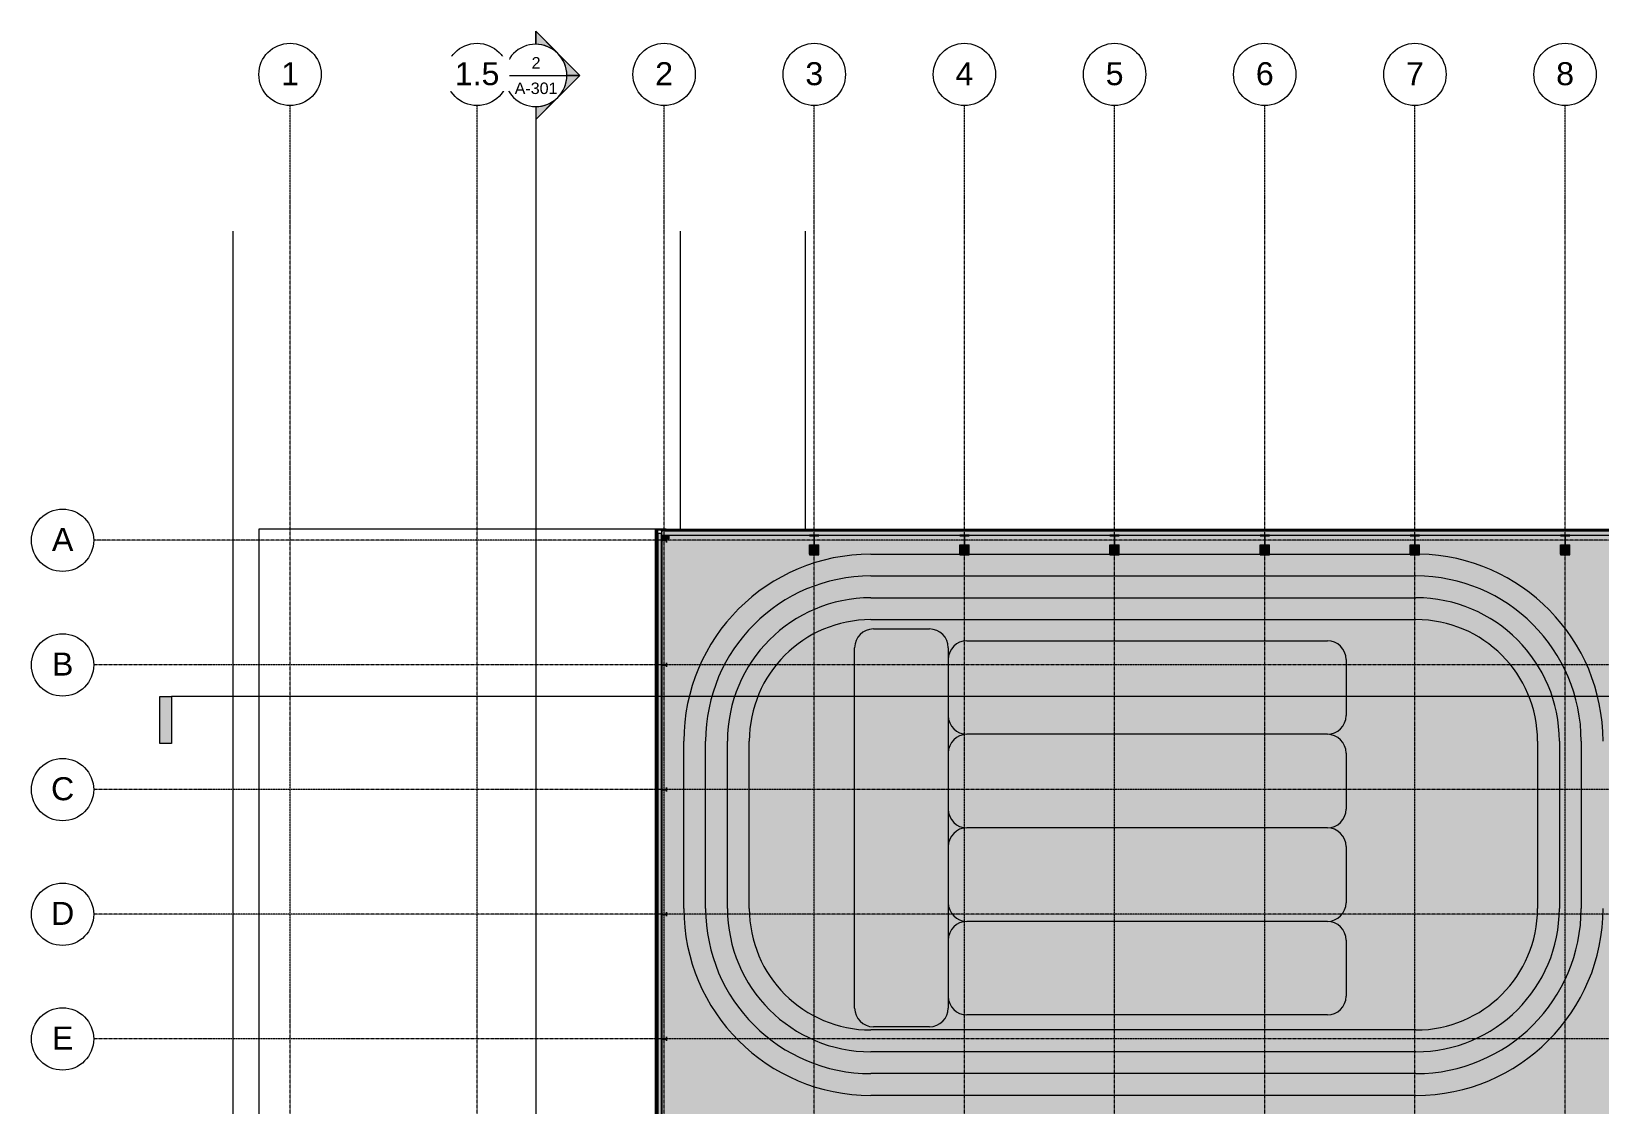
# Model space of a CAD drawing. Header units: inches. Extents: x 21826 to 32867, y -23296 to -20170.
# Drawn here: x 27839 to 30858, y -22237 to -20170 of the extents above; entities that cross this region are included whole.
import ezdxf

# ---------------------------------------------------------------- set-up
doc = ezdxf.new("R2010")
doc.units = ezdxf.units.IN
doc.header["$MEASUREMENT"] = 0
doc.linetypes.add('Grid Line 1_2_', pattern=[0.875, 0.5, -0.125, 0.125, -0.125])
for name, color, linetype, lineweight in [('A-DETL', 90, 'Continuous', 9), ('A-ROOF', 132, 'Continuous', 9), ('A-WALL', 113, 'Continuous', 9), ('A-WALL-PATT', 111, 'Continuous', 25), ('C-BLDG-PADS', 91, 'Continuous', 9), ('C-TOPO', 7, 'Continuous', 9), ('G-ANNO-SYMB', 111, 'Continuous', 9), ('L-SITE-WALL', 31, 'Continuous', 9), ('S-BEAM', 12, 'Continuous', 9), ('S-COLS', 52, 'Continuous', 9), ('S-GRID', 1, 'Continuous', 9), ('S-GRID-IDEN', 1, 'Continuous', 9)]:
    doc.layers.add(name, color=color, linetype=linetype, lineweight=lineweight)
doc.styles.add('Arial', font='arial.ttf', dxfattribs={"height": 44.258982})
doc.styles.add('Arial_1', font='arial.ttf', dxfattribs={"height": 22.129491})
pattern_1 = [(45, (6260.89, 0), (-23.758788, 23.758788), []), (45, (6260.89, 36), (-23.758788, 23.758788), [])]

# ---------------------------------------------------------------- blocks, each defined once
blk = doc.blocks.new('Girt_Z - 8_D-707859-Roof Low')
at = {"layer": 'S-BEAM'}
for points in [[(25983.3, -21132.6), (25983.3, -21132.1), (22792, -21132.1), (22792, -21132.6), (25949.2, -21132.6)], [(25983.3, -21139.9), (25983.3, -21132.7), (22792, -21132.7), (22792, -21139.9), (25949.2, -21139.9)], [(25983.3, -21140.1), (25983.3, -21139.9), (22792, -21140), (22792, -21140), (25966.4, -21140.1)]]:
    blk.add_hatch(color=256, dxfattribs=at).paths.add_polyline_path(points, flags=0)
for p, q in [((22792, -21132.6), (22792, -21132.1)), ((25983.3, -21132.1), (22792, -21132.1)), ((22792, -21132.7), (22792, -21132.6)), ((25983.3, -21132.6), (22792, -21132.6)), ((22792, -21139.9), (22792, -21132.7)), ((25983.3, -21132.7), (22792, -21132.7)), ((22792, -21140), (22792, -21139.9)), ((22792, -21140.1), (25983.3, -21140.1))]:
    blk.add_line(p, q, dxfattribs=at)
blk = doc.blocks.new('Girt_C - 8_D-560231-Roof Low')
at = {"layer": 'S-BEAM'}
blk.add_hatch(color=256, dxfattribs=at).paths.add_polyline_path([(22792.1, -21146.9), (22800.8, -21146.9), (22800.8, -21146.1), (22801.3, -21146.1), (22801.3, -21146.9), (22805.3, -21146.9), (22805.3, -21140.1), (22792.1, -21140.1), (22792.1, -21146.1)], flags=0)
h = blk.add_hatch(color=256, dxfattribs=at)
h.paths.add_polyline_path([(22805.3, -21147.1), (22805.3, -21146.9), (22801.3, -21146.9), (22801.3, -21147.1), (22804.4, -21147.1)], flags=0)
h.paths.add_polyline_path([(22800.8, -21147.1), (22800.8, -21146.9), (22792.1, -21146.9), (22792.1, -21147.1)], flags=0)
for p, q in [((22792.1, -21147.1), (22800.8, -21147.1)), ((22801.3, -21147.1), (22805.3, -21147.1)), ((22805.3, -21140.1), (22805.3, -21146.9)), ((22805.3, -21146.9), (22805.3, -21147.1))]:
    blk.add_line(p, q, dxfattribs=at)
blk = doc.blocks.new('Girt_Z - 8_D-559297-Roof Low')
at = {"layer": 'S-BEAM'}
for points in [[(22784.1, -22364.1), (22784.1, -21136.1), (22783.5, -21136.1), (22783.5, -22364.1)], [(22787.1, -22364.1), (22791.3, -22364.1), (22791.3, -21136.1), (22784.2, -21136.1), (22784.2, -22364.1)], [(22791.3, -22360.2), (22791.4, -22360.1), (22791.5, -22360), (22791.4, -21136.1), (22791.3, -21136.1), (22791.3, -22356.1)]]:
    blk.add_hatch(color=256, dxfattribs=at).paths.add_polyline_path(points, flags=0)
for p, q in [((22783.5, -21136.1), (22784.1, -21136.1)), ((22783.5, -21136.1), (22783.5, -22364.1)), ((22784.1, -21136.1), (22784.2, -21136.1)), ((22784.1, -21136.1), (22784.1, -22364.1)), ((22784.2, -21136.1), (22791.3, -21136.1)), ((22784.2, -21136.1), (22784.2, -22364.1)), ((22791.3, -21136.1), (22791.4, -21136.1)), ((22791.5, -22364.1), (22791.5, -21136.1)), ((22784.1, -22364.1), (22783.5, -22364.1)), ((22784.2, -22364.1), (22784.1, -22364.1)), ((22791.3, -22364.1), (22784.2, -22364.1))]:
    blk.add_line(p, q, dxfattribs=at)
blk = doc.blocks.new('Basic Wall _ arcoPlus - 547 - ___-608021-Roof Low')
at = {"layer": 'A-WALL'}
for p, q in [((22792.1, -21129.7), (22792.1, -21129.8)), ((22792.1, -21129.8), (22792.1, -21129.7)), ((22792.1, -21129.7), (22938.3, -21129.7)), ((22792.1, -21129.7), (22938.3, -21129.7)), ((22792.1, -21129.7), (22938.3, -21129.7)), ((22792.1, -21129.7), (22938.3, -21129.7)), ((22792.1, -21129.8), (22938.3, -21129.8)), ((22792.1, -21129.8), (22938.3, -21129.8)), ((22792.1, -21131.4), (22792.1, -21129.9)), ((22792.1, -21129.9), (22792.1, -21131.4)), ((22792.1, -21131.4), (22938.3, -21131.4)), ((22792.1, -21131.4), (22938.3, -21131.4)), ((22792.1, -21131.5), (22938.3, -21131.5)), ((22792.1, -21131.5), (22938.3, -21131.5)), ((22792.1, -21131.7), (22938.3, -21131.7)), ((22792.1, -21131.7), (22938.3, -21131.7)), ((22938.3, -21131.8), (22792.1, -21131.8)), ((22792.1, -21131.8), (22938.3, -21131.8)), ((22938.3, -21129.7), (22938.3, -21129.8)), ((22938.3, -21129.8), (22938.3, -21129.7)), ((22938.3, -21131.4), (22938.3, -21129.9)), ((22938.3, -21129.9), (22938.3, -21131.4)), ((22938.3, -21131.7), (22938.3, -21131.4)), ((22938.3, -21131.4), (22938.3, -21131.7)), ((22938.3, -21131.5), (22938.3, -21131.4)), ((22938.3, -21131.4), (22938.3, -21131.8)), ((22938.3, -21131.7), (22938.3, -21131.5)), ((23952.4, -21129.7), (24064.7, -21129.7)), ((23952.4, -21129.7), (24064.7, -21129.7)), ((23952.4, -21129.7), (24064.7, -21129.7)), ((23952.4, -21129.7), (24064.7, -21129.7)), ((23952.4, -21129.8), (24064.7, -21129.8)), ((23952.4, -21129.8), (24064.7, -21129.8)), ((23952.4, -21131.4), (24064.7, -21131.4)), ((23952.4, -21131.4), (24064.7, -21131.4)), ((23952.4, -21131.5), (24064.7, -21131.5)), ((23952.4, -21131.5), (24064.7, -21131.5)), ((23952.4, -21131.7), (24064.7, -21131.7)), ((23952.4, -21131.7), (24064.7, -21131.7)), ((24064.7, -21131.8), (23952.4, -21131.8)), ((23952.4, -21131.8), (24064.7, -21131.8))]:
    blk.add_line(p, q, dxfattribs=at)
blk = doc.blocks.new('Grid - Grid Head - Circle-14747-Roof Low')
at = {"layer": 'S-GRID-IDEN'}
blk.add_circle((0, 0), 0.25, dxfattribs=at)
blk = doc.blocks.new('Section - Section Head - Filled-1526-Roof Low')
at = {"layer": 'G-ANNO-SYMB'}
h = blk.add_hatch(color=256, dxfattribs=at)
edge = h.paths.add_edge_path(flags=0)
edge.add_line((-0.427, 0.177), (-0.25, 0.354))
edge.add_line((-0.25, 0.354), (-0.25, 0.25))
edge.add_arc((-0.25, 0), 0.25, 90, 135)
h = blk.add_hatch(color=256, dxfattribs=at)
edge = h.paths.add_edge_path(flags=0)
edge.add_arc((-0.25, 0), 0.25, 45, 90)
edge.add_line((-0.25, 0.25), (-0.25, 0.354))
edge.add_line((-0.25, 0.354), (-0.073, 0.177))
h = blk.add_hatch(color=256, dxfattribs=at)
edge = h.paths.add_edge_path(flags=0)
edge.add_arc((-0.25, 0), 0.25, 137.9216, 180)
edge.add_line((-0.5, 0), (-0.604, 0))
edge.add_line((-0.604, 0), (-0.436, 0.168))
h = blk.add_hatch(color=256, dxfattribs=at)
edge = h.paths.add_edge_path(flags=0)
edge.add_line((-0.064, 0.168), (0.104, 0))
edge.add_line((0.104, 0), (0, 0))
edge.add_arc((-0.25, 0), 0.25, 0, 42.0784)
for p, q in [((-0.25, 0.354), (-0.604, 0)), ((-0.25, 0.354), (-0.427, 0.177)), ((-0.25, 0.354), (0.104, 0)), ((-0.25, 0.25), (-0.25, 0.354)), ((-0.073, 0.177), (-0.25, 0.354)), ((-0.25, 0.354), (-0.25, 0.25)), ((-0.436, 0.168), (-0.604, 0)), ((0.104, 0), (-0.064, 0.168)), ((-0.604, 0), (-0.5, 0)), ((0, 0), (0.104, 0)), ((-0.5, 0), (-0.604, 0)), ((0, 0), (0.104, 0))]:
    blk.add_line(p, q, dxfattribs=at)
for start, end in [(360, 180), (137.9216, 180), (90, 135), (45, 90), (0, 42.0784), (180, 360)]:
    blk.add_arc((-0.25, 0), 0.25, start, end, dxfattribs=at)
blk = doc.blocks.new('Section - 3_32_ x 3_8_-18514-Roof Low')
at = {"layer": 'G-ANNO-SYMB'}
blk.add_hatch(color=256, dxfattribs=at).paths.add_polyline_path([(0, 0.375), (0, 0), (-0.09375, 0), (-0.09375, 0.375)], flags=0)
for p, q in [((0, 0.375), (-0.09375, 0.375)), ((-0.09375, 0.375), (-0.09375, 0)), ((0, 0), (0, 0.375)), ((-0.09375, 0), (0, 0))]:
    blk.add_line(p, q, dxfattribs=at)

msp = doc.modelspace()

# ---------------------------------------------------------------- hatches: boundary and pattern name
at = {"layer": 'A-WALL-PATT', "lineweight": 9}
h = msp.add_hatch(dxfattribs=at)
h.set_pattern_fill('FP_2', color=256, style=0, pattern_type=2)
h.set_pattern_definition([(0, (6260.89, 0), (0, 30), []), (90, (6260.89, 0), (-30, 2e-15), [])])
h.paths.add_polyline_path([(29042.7, -22368.7), (29043.7, -22368.7), (29043.7, -21129.9), (29042.7, -21129.9), (29042.7, -22356.1)], flags=0)
at = {"layer": 'C-BLDG-PADS'}
h = msp.add_hatch(color=256, dxfattribs=at)
h.paths.add_polyline_path([(32192.8, -22350.1), (32235.7, -22350.1), (32235.7, -22341.3), (32227.3, -22341.3), (32227.3, -22323), (32244.7, -22323), (32244.7, -21178), (32227.3, -21178), (32227.3, -21158.8), (32235.7, -21158.8), (32235.7, -21141.3), (32227.3, -21141.3), (32227.3, -21140.1), (32116.9, -21140.1), (32116.9, -21140.7), (31956.3, -21140.7), (31956.3, -21141.3), (31947.9, -21141.3), (31947.9, -21158.8), (31956.3, -21158.8), (31956.3, -21178.1), (31938.3, -21178.1), (31938.3, -21158.8), (31946.7, -21158.8), (31946.7, -21141.3), (31938.3, -21141.3), (31938.3, -21140.7), (31667.3, -21140.7), (31667.3, -21141.3), (31658.9, -21141.3), (31658.9, -21158.8), (31667.3, -21158.8), (31667.3, -21178.1), (31649.3, -21178.1), (31649.3, -21158.8), (31657.7, -21158.8), (31657.7, -21141.3), (31649.3, -21141.3), (31649.3, -21140.7), (31378.3, -21140.7), (31378.3, -21141.3), (31369.9, -21141.3), (31369.9, -21158.8), (31378.3, -21158.8), (31378.3, -21178.1), (31360.3, -21178.1), (31360.3, -21158.8), (31368.7, -21158.8), (31368.7, -21141.3), (31360.3, -21141.3), (31360.3, -21140.7), (31089.3, -21140.7), (31089.3, -21141.3), (31080.9, -21141.3), (31080.9, -21158.8), (31089.3, -21158.8), (31089.3, -21178.1), (31071.3, -21178.1), (31071.3, -21158.8), (31079.7, -21158.8), (31079.7, -21141.3), (31071.3, -21141.3), (31071.3, -21140.7), (30800.3, -21140.7), (30800.3, -21141.3), (30791.9, -21141.3), (30791.9, -21158.8), (30800.3, -21158.8), (30800.3, -21178.1), (30782.3, -21178.1), (30782.3, -21158.8), (30790.7, -21158.8), (30790.7, -21141.3), (30782.3, -21141.3), (30782.3, -21140.7), (30511.3, -21140.7), (30511.3, -21141.3), (30502.9, -21141.3), (30502.9, -21158.8), (30511.3, -21158.8), (30511.3, -21178.1), (30493.3, -21178.1), (30493.3, -21158.8), (30501.7, -21158.8), (30501.7, -21141.3), (30493.3, -21141.3), (30493.3, -21140.7), (30325.6, -21140.7), (30325.6, -21140.1), (30222.3, -21140.1), (30222.3, -21141.3), (30213.9, -21141.3), (30213.9, -21158.8), (30222.3, -21158.8), (30222.3, -21178.1), (30204.3, -21178.1), (30204.3, -21158.8), (30212.7, -21158.8), (30212.7, -21141.3), (30204.3, -21141.3), (30204.3, -21140.7), (29933.3, -21140.7), (29933.3, -21141.3), (29924.9, -21141.3), (29924.9, -21158.8), (29933.3, -21158.8), (29933.3, -21178.1), (29915.3, -21178.1), (29915.3, -21158.8), (29923.7, -21158.8), (29923.7, -21141.3), (29915.3, -21141.3), (29915.3, -21140.7), (29644.3, -21140.7), (29644.3, -21141.3), (29635.9, -21141.3), (29635.9, -21158.8), (29644.3, -21158.8), (29644.3, -21178.1), (29626.3, -21178.1), (29626.3, -21158.8), (29634.7, -21158.8), (29634.7, -21141.3), (29626.3, -21141.3), (29626.3, -21140.7), (29355.3, -21140.7), (29355.3, -21141.3), (29346.9, -21141.3), (29346.9, -21158.8), (29355.3, -21158.8), (29355.3, -21178.1), (29337.3, -21178.1), (29337.3, -21158.8), (29345.7, -21158.8), (29345.7, -21141.3), (29337.3, -21141.3), (29337.3, -21140.7), (29199.3, -21140.7), (29199.3, -21140.1), (29066.1, -21140.1), (29066.1, -21147.1), (29062.1, -21147.1), (29062.1, -21154), (29061.7, -21154), (29061.7, -21150.9), (29061.5, -21150.4), (29061, -21150.2), (29053.3, -21150.3), (29053, -21150.4), (29053.1, -21389.7), (29053.5, -21389.9), (29061.3, -21389.8), (29061.5, -21389.6), (29061.7, -21389.2), (29061.7, -21386.1), (29062.1, -21386.1), (29062.1, -21394), (29061.7, -21394), (29061.7, -21390.9), (29061.5, -21390.4), (29061, -21390.2), (29053.3, -21390.3), (29053, -21390.4), (29053.1, -21629.7), (29053.5, -21629.9), (29061.3, -21629.8), (29061.5, -21629.6), (29061.7, -21629.2), (29061.7, -21626.1), (29062.1, -21626.1), (29062.1, -21634), (29061.7, -21634), (29061.7, -21630.9), (29061.5, -21630.4), (29061, -21630.2), (29053.3, -21630.3), (29053, -21630.4), (29053.1, -21869.7), (29053.5, -21869.9), (29061.3, -21869.8), (29061.5, -21869.6), (29061.7, -21869.2), (29061.7, -21866.1), (29062.1, -21866.1), (29062.1, -21874), (29061.7, -21874), (29061.7, -21870.9), (29061.5, -21870.4), (29061, -21870.2), (29053.3, -21870.3), (29053, -21870.4), (29053.1, -22109.7), (29053.5, -22109.9), (29061.3, -22109.8), (29061.5, -22109.6), (29061.7, -22109.2), (29061.7, -22106.1), (29062.1, -22106.1), (29062.1, -22114), (29061.7, -22114), (29061.7, -22110.9), (29061.5, -22110.4), (29061, -22110.2), (29053.3, -22110.3), (29053, -22110.4), (29053, -22287.1), (30477.3, -22287.1), (30477.3, -22317.1), (29053, -22317.1), (29053.1, -22349.7), (29053.5, -22349.9), (29061.3, -22349.8), (29061.5, -22349.6), (29061.7, -22349.2), (29061.7, -22346.1), (29062.1, -22346.1), (29062.1, -22350.1), (29345.7, -22350.1), (29345.7, -22341.3), (29337.3, -22341.3), (29337.3, -22322.5), (29355.3, -22322.5), (29355.3, -22341.3), (29346.9, -22341.3), (29346.9, -22350.1), (29634.7, -22350.1), (29634.7, -22341.3), (29626.3, -22341.3), (29626.3, -22322.5), (29644.3, -22322.5), (29644.3, -22341.3), (29635.9, -22341.3), (29635.9, -22350.1), (29923.7, -22350.1), (29923.7, -22341.3), (29915.3, -22341.3), (29915.3, -22322.5), (29933.3, -22322.5), (29933.3, -22341.3), (29924.9, -22341.3), (29924.9, -22350.1), (30212.7, -22350.1), (30212.7, -22341.3), (30204.3, -22341.3), (30204.3, -22322.5), (30222.3, -22322.5), (30222.3, -22341.3), (30213.9, -22341.3), (30213.9, -22350.1), (30501.7, -22350.1), (30501.7, -22341.3), (30493.3, -22341.3), (30493.3, -22322.5), (30511.3, -22322.5), (30511.3, -22341.3), (30502.9, -22341.3), (30502.9, -22350.1), (30790.7, -22350.1), (30790.7, -22341.3), (30782.3, -22341.3), (30782.3, -22322.5), (30800.3, -22322.5), (30800.3, -22341.3), (30791.9, -22341.3), (30791.9, -22350.1), (31079.7, -22350.1), (31079.7, -22341.3), (31071.3, -22341.3), (31071.3, -22322.5), (31089.3, -22322.5), (31089.3, -22341.3), (31080.9, -22341.3), (31080.9, -22350.1), (31368.7, -22350.1), (31368.7, -22341.3), (31360.3, -22341.3), (31360.3, -22322.5), (31378.3, -22322.5), (31378.3, -22341.3), (31369.9, -22341.3), (31369.9, -22350.1), (31657.7, -22350.1), (31657.7, -22341.3), (31649.3, -22341.3), (31649.3, -22322.5), (31667.3, -22322.5), (31667.3, -22341.3), (31658.9, -22341.3), (31658.9, -22350.1), (31946.7, -22350.1), (31946.7, -22341.3), (31938.3, -22341.3), (31938.3, -22322.5), (31956.3, -22322.5), (31956.3, -22341.3), (31947.9, -22341.3), (31947.9, -22350.1), (32154.8, -22350.1), (32154.7, -22346.4), (32154.6, -22343.4), (32153.7, -22339.2), (32152.5, -22335.6), (32151.3, -22333.1), (32149, -22329.4), (32147.1, -22327), (32144.3, -22324.3), (32141.8, -22322.4), (32138.7, -22320.5), (32134.9, -22318.8), (32131.2, -22317.8), (32127.6, -22317.2), (32123.7, -22317.1), (30531.8, -22317.1), (30531.8, -22287.1), (32124.8, -22287.1), (32130.2, -22287.3), (32135.9, -22288.1), (32141, -22289.3), (32145.3, -22290.7), (32150.8, -22293), (32155.6, -22295.6), (32159.3, -22298), (32163.3, -22301.1), (32167.9, -22305.4), (32171.1, -22309), (32174.5, -22313.6), (32177.1, -22317.7), (32179.2, -22321.7), (32181.5, -22327.6), (32182.9, -22332.3), (32183.9, -22336.7), (32184.6, -22342.7), (32184.8, -22347.1), (32184.8, -22350.1), (32185, -22350.1)], flags=0)
h.paths.add_polyline_path([(32244.7, -22350.1), (32244.7, -22341.3), (32236.9, -22341.3), (32236.9, -22350.1)], flags=0)
h.paths.add_polyline_path([(32527.7, -22350.1), (32527.7, -22347.7), (32256.8, -22347.7), (32256.8, -22350.1), (32525.3, -22350.1)], flags=0)
h.paths.add_polyline_path([(32241.1, -22114), (32240.7, -22114), (32240.7, -22110.9), (32240.5, -22110.4), (32240, -22110.2), (32232.3, -22110.3), (32232.1, -22110.4), (32231.8, -22110.9), (32231.8, -22114), (32231.4, -22114), (32231.4, -22106.1), (32231.8, -22106.1), (32231.8, -22109.2), (32232.1, -22109.7), (32232.5, -22109.9), (32240.3, -22109.8), (32240.5, -22109.6), (32240.7, -22109.2), (32240.7, -22106.1), (32241.1, -22106.1), (32241.1, -22110.9)], flags=0)
h.paths.add_polyline_path([(32231.4, -21874), (32231.4, -21866.1), (32231.8, -21866.1), (32231.8, -21869.2), (32232.1, -21869.7), (32232.5, -21869.9), (32240.3, -21869.8), (32240.5, -21869.6), (32240.7, -21869.2), (32240.7, -21866.1), (32241.1, -21866.1), (32241.1, -21874), (32240.7, -21874), (32240.7, -21870.9), (32240.5, -21870.4), (32240, -21870.2), (32232.3, -21870.3), (32232.1, -21870.4), (32231.8, -21870.9), (32231.8, -21874)], flags=0)
h.paths.add_polyline_path([(32231.4, -21634), (32231.4, -21626.1), (32231.8, -21626.1), (32231.8, -21629.2), (32232.1, -21629.7), (32232.5, -21629.9), (32240.3, -21629.8), (32240.5, -21629.6), (32240.7, -21629.2), (32240.7, -21626.1), (32241.1, -21626.1), (32241.1, -21634), (32240.7, -21634), (32240.7, -21630.9), (32240.5, -21630.4), (32240, -21630.2), (32232.3, -21630.3), (32232.1, -21630.4), (32231.8, -21630.9), (32231.8, -21634)], flags=0)
h.paths.add_polyline_path([(32241.1, -21394), (32240.7, -21394), (32240.7, -21390.9), (32240.5, -21390.4), (32240, -21390.2), (32232.3, -21390.3), (32232.1, -21390.4), (32231.8, -21390.9), (32231.8, -21394), (32231.4, -21394), (32231.4, -21386.1), (32231.8, -21386.1), (32231.8, -21389.2), (32232.1, -21389.7), (32232.5, -21389.9), (32240.3, -21389.8), (32240.5, -21389.6), (32240.7, -21389.2), (32240.7, -21386.1), (32241.1, -21386.1), (32241.1, -21390.9)], flags=0)
h.paths.add_polyline_path([(32236.9, -21158.8), (32244.7, -21158.8), (32244.7, -21141.3), (32236.9, -21141.3)], flags=0)
h.paths.add_polyline_path([(29054.2, -21149.9), (29061.3, -21149.8), (29061.5, -21149.6), (29061.7, -21149.2), (29061.7, -21147.1), (29053, -21147.1), (29053.1, -21149.7), (29053.5, -21149.9)], flags=0)
h.paths.add_polyline_path([(32244.2, -21140.1), (32244.7, -21139.9), (32244.7, -21131.8), (32116.9, -21131.8), (32116.9, -21132.1), (32244.2, -21132.2), (32244.2, -21140)], flags=0)
h.paths.add_polyline_path([(29099.8, -21132.1), (29199.3, -21132.1), (29199.3, -21131.4), (29199.1, -21131.4), (29199.1, -21131.8), (29053, -21131.8), (29053, -21132.1), (29067.3, -21132.1)], flags=0)
h.paths.add_polyline_path([(30213.3, -21132.1), (30325.6, -21132.1), (30325.6, -21131.8), (30213.3, -21131.8)], flags=0)
h.paths.add_polyline_path([(29052.9, -21129.9), (29053, -21129.8), (29053, -21129.7), (29061.5, -21129.7), (29061.5, -21128.6), (29041.4, -21128.6), (29041.4, -21129.9), (29052.4, -21129.9)], flags=0)
h = msp.add_hatch(color=256, dxfattribs=at)
h.paths.add_polyline_path([(30325.6, -21131.8), (30325.6, -21131.7), (30213.3, -21131.8)], flags=0)
h.paths.add_polyline_path([(30325.6, -21131.4), (30325.6, -21131.4), (30322.1, -21131.4)], flags=0)
h.paths.add_polyline_path([(29199.1, -21131.4), (29199.3, -21131.4), (29199.3, -21129.9), (29199.1, -21129.9)], flags=0)
h.paths.add_polyline_path([(29053, -21131.4), (29053, -21129.9), (29052.4, -21129.9), (29052.4, -21131.4), (29052.9, -21131.4)], flags=0)
h.paths.add_polyline_path([(29061.5, -21129.9), (29061.5, -21129.8), (29053, -21129.9)], flags=0)
h.paths.add_polyline_path([(29061.5, -21129.7), (29061.5, -21129.7), (29053, -21129.7)], flags=0)
h = msp.add_hatch(color=256, dxfattribs=at)
h.paths.add_polyline_path([(32116.9, -21131.7), (32244.7, -21131.7), (32244.7, -21131.4), (32116.9, -21131.4)], flags=0)
h.paths.add_polyline_path([(30213.3, -21131.7), (30325.6, -21131.7), (30325.6, -21131.4), (30213.3, -21131.4)], flags=0)
h.paths.add_polyline_path([(29066.5, -21131.7), (29199.1, -21131.7), (29199.1, -21131.4), (29053, -21131.4), (29053, -21131.7), (29060.7, -21131.7)], flags=0)
h.paths.add_polyline_path([(32244.2, -21131.4), (32244.7, -21131.4), (32244.7, -21131.3), (32254.5, -21131.3), (32254.5, -21129.9), (32116.9, -21129.9), (32116.9, -21131.4), (32210.1, -21131.4)], flags=0)
h.paths.add_polyline_path([(30325.6, -21131.4), (30325.6, -21129.9), (30213.3, -21129.9), (30213.3, -21131.4)], flags=0)
h.paths.add_polyline_path([(29060.8, -21131.4), (29199.1, -21131.4), (29199.1, -21129.9), (29053, -21129.9), (29053, -21131.4)], flags=0)
at = {"layer": 'S-COLS'}
h = msp.add_hatch(dxfattribs=at)
h.set_pattern_fill('FP_1', color=256, style=0, pattern_type=2)
h.set_pattern_definition(pattern_1)
h.paths.add_polyline_path([(29062.1, -21154), (29062.1, -21146.1), (29061.7, -21146.1), (29061.7, -21149.2), (29061.5, -21149.7), (29061, -21149.9), (29053.5, -21149.9), (29053.1, -21149.7), (29052.8, -21149.2), (29052.8, -21146.1), (29052.4, -21146.1), (29052.4, -21154), (29052.8, -21154), (29052.8, -21150.9), (29053.1, -21150.4), (29053.5, -21150.2), (29061, -21150.2), (29061.5, -21150.4), (29061.7, -21150.9), (29061.7, -21154)], flags=0)
h = msp.add_hatch(dxfattribs=at)
h.set_pattern_fill('FP_1', color=256, style=0, pattern_type=2)
h.set_pattern_definition(pattern_1)
h.paths.add_polyline_path([(29346.9, -21176.8), (29346.9, -21141.3), (29345.7, -21141.3), (29345.7, -21176.8)], flags=0)
h = msp.add_hatch(dxfattribs=at)
h.set_pattern_fill('FP_1', color=256, style=0, pattern_type=2)
h.set_pattern_definition(pattern_1)
h.paths.add_polyline_path([(29644.3, -21141.3), (29644.3, -21140.1), (29626.3, -21140.1), (29626.3, -21141.3)], flags=0)
h = msp.add_hatch(dxfattribs=at)
h.set_pattern_fill('FP_1', color=256, style=0, pattern_type=2)
h.set_pattern_definition(pattern_1)
h.paths.add_polyline_path([(29635.9, -21176.8), (29635.9, -21141.3), (29634.7, -21141.3), (29634.7, -21176.8)], flags=0)
h = msp.add_hatch(dxfattribs=at)
h.set_pattern_fill('FP_1', color=256, style=0, pattern_type=2)
h.set_pattern_definition(pattern_1)
h.paths.add_polyline_path([(29933.3, -21141.3), (29933.3, -21140.1), (29915.3, -21140.1), (29915.3, -21141.3)], flags=0)
h = msp.add_hatch(dxfattribs=at)
h.set_pattern_fill('FP_1', color=256, style=0, pattern_type=2)
h.set_pattern_definition(pattern_1)
h.paths.add_polyline_path([(29924.9, -21176.8), (29924.9, -21141.3), (29923.7, -21141.3), (29923.7, -21176.8)], flags=0)
h = msp.add_hatch(dxfattribs=at)
h.set_pattern_fill('FP_1', color=256, style=0, pattern_type=2)
h.set_pattern_definition(pattern_1)
h.paths.add_polyline_path([(30222.3, -21141.3), (30222.3, -21140.1), (30204.3, -21140.1), (30204.3, -21141.3)], flags=0)
h = msp.add_hatch(dxfattribs=at)
h.set_pattern_fill('FP_1', color=256, style=0, pattern_type=2)
h.set_pattern_definition(pattern_1)
h.paths.add_polyline_path([(30213.9, -21176.8), (30213.9, -21141.3), (30212.7, -21141.3), (30212.7, -21176.8)], flags=0)
h = msp.add_hatch(dxfattribs=at)
h.set_pattern_fill('FP_1', color=256, style=0, pattern_type=2)
h.set_pattern_definition(pattern_1)
h.paths.add_polyline_path([(30511.3, -21141.3), (30511.3, -21140.1), (30493.3, -21140.1), (30493.3, -21141.3)], flags=0)
h = msp.add_hatch(dxfattribs=at)
h.set_pattern_fill('FP_1', color=256, style=0, pattern_type=2)
h.set_pattern_definition(pattern_1)
h.paths.add_polyline_path([(30502.9, -21176.8), (30502.9, -21141.3), (30501.7, -21141.3), (30501.7, -21176.8)], flags=0)
h = msp.add_hatch(dxfattribs=at)
h.set_pattern_fill('FP_1', color=256, style=0, pattern_type=2)
h.set_pattern_definition(pattern_1)
h.paths.add_polyline_path([(30800.3, -21141.3), (30800.3, -21140.1), (30782.3, -21140.1), (30782.3, -21141.3)], flags=0)
h = msp.add_hatch(dxfattribs=at)
h.set_pattern_fill('FP_1', color=256, style=0, pattern_type=2)
h.set_pattern_definition(pattern_1)
h.paths.add_polyline_path([(30791.9, -21176.8), (30791.9, -21141.3), (30790.7, -21141.3), (30790.7, -21176.8)], flags=0)
h = msp.add_hatch(color=256, dxfattribs=at)
h.paths.add_polyline_path([(29345.7, -21176.8), (29345.7, -21158.8), (29337.3, -21158.8), (29337.3, -21176.8)], flags=0)
h.paths.add_polyline_path([(29355.3, -21176.8), (29355.3, -21158.8), (29346.9, -21158.8), (29346.9, -21176.8)], flags=0)
h = msp.add_hatch(color=256, dxfattribs=at)
h.paths.add_polyline_path([(29634.7, -21176.8), (29634.7, -21158.8), (29626.3, -21158.8), (29626.3, -21176.8)], flags=0)
h.paths.add_polyline_path([(29644.3, -21176.8), (29644.3, -21158.8), (29635.9, -21158.8), (29635.9, -21176.8)], flags=0)
h = msp.add_hatch(color=256, dxfattribs=at)
h.paths.add_polyline_path([(29923.7, -21176.8), (29923.7, -21158.8), (29915.3, -21158.8), (29915.3, -21176.8)], flags=0)
h.paths.add_polyline_path([(29933.3, -21176.8), (29933.3, -21158.8), (29924.9, -21158.8), (29924.9, -21176.8)], flags=0)
h = msp.add_hatch(color=256, dxfattribs=at)
h.paths.add_polyline_path([(30212.7, -21176.8), (30212.7, -21158.8), (30204.3, -21158.8), (30204.3, -21176.8)], flags=0)
h.paths.add_polyline_path([(30222.3, -21176.8), (30222.3, -21158.8), (30213.9, -21158.8), (30213.9, -21176.8)], flags=0)
h = msp.add_hatch(color=256, dxfattribs=at)
h.paths.add_polyline_path([(30493.3, -21176.8), (30501.7, -21176.8), (30501.7, -21158.8), (30493.3, -21158.8)], flags=0)
h.paths.add_polyline_path([(30511.3, -21176.8), (30511.3, -21158.8), (30502.9, -21158.8), (30502.9, -21176.8)], flags=0)
h = msp.add_hatch(dxfattribs=at)
h.set_pattern_fill('FP_1', color=256, style=0, pattern_type=2)
h.set_pattern_definition(pattern_1)
h.paths.add_polyline_path([(30511.3, -21178.1), (30511.3, -21176.8), (30493.3, -21176.8), (30493.3, -21178.1)], flags=0)
h = msp.add_hatch(color=256, dxfattribs=at)
h.paths.add_polyline_path([(30782.3, -21176.8), (30790.7, -21176.8), (30790.7, -21158.8), (30782.3, -21158.8)], flags=0)
h.paths.add_polyline_path([(30800.3, -21176.8), (30800.3, -21158.8), (30791.9, -21158.8), (30791.9, -21176.8)], flags=0)
h = msp.add_hatch(dxfattribs=at)
h.set_pattern_fill('FP_1', color=256, style=0, pattern_type=2)
h.set_pattern_definition(pattern_1)
h.paths.add_polyline_path([(30800.3, -21178.1), (30800.3, -21176.8), (30782.3, -21176.8), (30782.3, -21178.1)], flags=0)
h = msp.add_hatch(dxfattribs=at)
h.set_pattern_fill('FP_1', color=256, style=0, pattern_type=2)
h.set_pattern_definition(pattern_1)
h.paths.add_polyline_path([(29062.1, -21394), (29062.1, -21386.1), (29061.7, -21386.1), (29061.7, -21389.2), (29061.5, -21389.7), (29061, -21389.9), (29053.5, -21389.9), (29053.1, -21389.7), (29052.8, -21389.2), (29052.8, -21386.1), (29052.4, -21386.1), (29052.4, -21394), (29052.8, -21394), (29052.8, -21390.9), (29053.1, -21390.4), (29053.5, -21390.2), (29061, -21390.2), (29061.5, -21390.4), (29061.7, -21390.9), (29061.7, -21394)], flags=0)
h = msp.add_hatch(dxfattribs=at)
h.set_pattern_fill('FP_1', color=256, style=0, pattern_type=2)
h.set_pattern_definition(pattern_1)
h.paths.add_polyline_path([(29062.1, -21634), (29062.1, -21626.1), (29061.7, -21626.1), (29061.7, -21629.2), (29061.5, -21629.7), (29061, -21629.9), (29053.5, -21629.9), (29053.1, -21629.7), (29052.8, -21629.2), (29052.8, -21626.1), (29052.4, -21626.1), (29052.4, -21634), (29052.8, -21634), (29052.8, -21630.9), (29053.1, -21630.4), (29053.5, -21630.2), (29061, -21630.2), (29061.5, -21630.4), (29061.7, -21630.9), (29061.7, -21634)], flags=0)
h = msp.add_hatch(dxfattribs=at)
h.set_pattern_fill('FP_1', color=256, style=0, pattern_type=2)
h.set_pattern_definition(pattern_1)
h.paths.add_polyline_path([(29052.8, -21874), (29052.8, -21870.9), (29053.1, -21870.4), (29053.5, -21870.2), (29061, -21870.2), (29061.5, -21870.4), (29061.7, -21870.9), (29061.7, -21874), (29062.1, -21874), (29062.1, -21866.1), (29061.7, -21866.1), (29061.7, -21869.2), (29061.5, -21869.7), (29061, -21869.9), (29053.5, -21869.9), (29053.1, -21869.7), (29052.8, -21869.2), (29052.8, -21866.1), (29052.4, -21866.1), (29052.4, -21874)], flags=0)
h = msp.add_hatch(dxfattribs=at)
h.set_pattern_fill('FP_1', color=256, style=0, pattern_type=2)
h.set_pattern_definition(pattern_1)
h.paths.add_polyline_path([(29062.1, -22114), (29062.1, -22106.1), (29061.7, -22106.1), (29061.7, -22109.2), (29061.5, -22109.7), (29061, -22109.9), (29053.5, -22109.9), (29053.1, -22109.7), (29052.8, -22109.2), (29052.8, -22106.1), (29052.4, -22106.1), (29052.4, -22114), (29052.8, -22114), (29052.8, -22110.9), (29053.1, -22110.4), (29053.5, -22110.2), (29061, -22110.2), (29061.5, -22110.4), (29061.7, -22110.9), (29061.7, -22114)], flags=0)

# ---------------------------------------------------------------- linework, layer by layer
at = {"layer": 'A-DETL'}
for p, q in [((28227, -20554.9), (28227, -22319.1)), ((29089, -21129.1), (29089, -20554.9)), ((29329, -20554.9), (29329, -21128.6)), ((29455.2, -21176.8), (29626.3, -21176.8)), ((29644.3, -21176.8), (29915.3, -21176.8)), ((29933.3, -21176.8), (30204.3, -21176.8)), ((30222.3, -21176.8), (30493.3, -21176.8)), ((29455.2, -21218.8), (30504.3, -21218.8)), ((29455.2, -21260.8), (30504.3, -21260.8)), ((29455.2, -21302.8), (30504.3, -21302.8)), ((29460, -21320.8), (29568.1, -21320.8)), ((29424, -22050.6), (29424, -21356.8)), ((29604.1, -21356.8), (29604.1, -22050.6)), ((29640.1, -21343.5), (30333.8, -21343.5)), ((30369.8, -21379.5), (30369.8, -21487.6)), ((29095.2, -21858.8), (29095.2, -21536.8)), ((29137.2, -21858.8), (29137.2, -21536.8)), ((29179.2, -21858.8), (29179.2, -21536.8)), ((29221.2, -21858.8), (29221.2, -21536.8)), ((30333.8, -21523.6), (29640.1, -21523.6)), ((30738.3, -21536.8), (30738.3, -21858.8)), ((30780.3, -21536.8), (30780.3, -21858.8)), ((30822.3, -21536.8), (30822.3, -21858.8)), ((30369.8, -21559.6), (30369.8, -21667.7)), ((30333.8, -21703.7), (29640.1, -21703.7)), ((30369.8, -21739.7), (30369.8, -21847.8)), ((30333.8, -21883.8), (29640.1, -21883.8)), ((30369.8, -21919.8), (30369.8, -22027.9)), ((30504.3, -22092.8), (29455.2, -22092.8)), ((29568.1, -22086.6), (29460, -22086.6)), ((30333.8, -22063.9), (29640.1, -22063.9)), ((30504.3, -22134.8), (29455.2, -22134.8)), ((30504.3, -22176.8), (29455.2, -22176.8)), ((30504.3, -22218.8), (29455.2, -22218.8))]:
    msp.add_line(p, q, dxfattribs=at)
for centre, radius, start, end in [((29455.2, -21536.8), 360, 90, 180), ((30504.3, -21536.8), 360, 0, 88.885), ((29455.2, -21536.8), 318, 90, 180), ((30504.3, -21536.8), 318, 0, 90), ((29455.2, -21536.8), 276, 90, 180), ((30504.3, -21536.8), 276, 0, 90), ((29455.2, -21536.8), 234, 90, 180), ((30504.3, -21536.8), 234, 0, 90), ((29460, -21356.8), 36, 90, 180), ((29568.1, -21356.8), 36, 0, 90), ((29640.1, -21379.5), 36, 90, 180), ((30333.8, -21379.5), 36, 0, 90), ((29640.1, -21487.6), 36, 180, 270), ((30333.8, -21487.6), 36, 270, 0), ((29640.1, -21559.6), 36, 90, 180), ((30333.8, -21559.6), 36, 0, 90), ((29640.1, -21667.7), 36, 180, 270), ((30333.8, -21667.7), 36, 270, 0), ((29640.1, -21739.7), 36, 90, 180), ((30333.8, -21739.7), 36, 0, 90), ((29640.1, -21847.8), 36, 180, 270), ((30333.8, -21847.8), 36, 270, 0), ((29455.2, -21858.8), 360, 180, 270), ((29455.2, -21858.8), 318, 180, 270), ((29455.2, -21858.8), 276, 180, 270), ((29455.2, -21858.8), 234, 180, 270), ((30504.3, -21858.8), 360, 270, 0), ((30504.3, -21858.8), 234, 270, 0), ((30504.3, -21858.8), 276, 270, 0), ((30504.3, -21858.8), 318, 270, 0), ((29640.1, -21919.8), 36, 90, 180), ((30333.8, -21919.8), 36, 0, 90), ((29640.1, -22027.9), 36, 180, 270), ((30333.8, -22027.9), 36, 270, 0), ((29460, -22050.6), 36, 180, 270), ((29568.1, -22050.6), 36, 270, 0)]:
    msp.add_arc(centre, radius, start, end, dxfattribs=at)
at = {"layer": 'A-ROOF'}
for p, q in [((29041.4, -21128.6), (28277.3, -21128.6)), ((28277.3, -21128.6), (28277.3, -22370.6)), ((29041.4, -21128.6), (29041.4, -21129.9))]:
    msp.add_line(p, q, dxfattribs=at)
at = {"layer": 'A-WALL'}
for p, q in [((29041.9, -21129.9), (29041.9, -22368.7)), ((29042.7, -21129.9), (29042.7, -22368.7)), ((29043.7, -21129.9), (29043.7, -22368.7)), ((29044.4, -21129.9), (29044.4, -21135.9)), ((29052.4, -21129.9), (29052.4, -22360.1)), ((29052.4, -21131.4), (29053, -21131.4)), ((29053, -21129.9), (29053, -21131.4)), ((29199.1, -21129.9), (29199.1, -21131.4))]:
    msp.add_line(p, q, dxfattribs=at)
at = {"layer": 'A-WALL', "lineweight": 25}
for p, q in [((29199.3, -21129.9), (29053, -21129.9)), ((29053, -21131.4), (29199.3, -21131.4)), ((29199.3, -21131.4), (29199.3, -21129.9)), ((30325.6, -21129.9), (30213.3, -21129.9)), ((30213.3, -21129.9), (30213.3, -21131.4)), ((30213.3, -21131.4), (30325.6, -21131.4)), ((30325.6, -21131.4), (30325.6, -21129.9))]:
    msp.add_line(p, q, dxfattribs=at)
at = {"layer": 'C-BLDG-PADS'}
for p, q in [((29061.5, -21128.6), (29041.4, -21128.6)), ((29061.5, -21129.7), (29061.5, -21128.6)), ((29199.3, -21129.9), (29061.5, -21129.9))]:
    msp.add_line(p, q, dxfattribs=at)
at = {"layer": 'C-TOPO'}
for p, q in [((29041.4, -21128.6), (29061.5, -21128.6)), ((29061.5, -21128.6), (29061.5, -21129.7)), ((29061.5, -21129.9), (29199.1, -21129.9)), ((29199.1, -21129.9), (29199.3, -21129.9)), ((30213.3, -21129.9), (30325.6, -21129.9))]:
    msp.add_line(p, q, dxfattribs=at)
at = {"layer": 'G-ANNO-SYMB'}
for p, q in [((28750.1, -20255.1), (28870.1, -20255.1)), ((28810.1, -20315.1), (28810.1, -23273.9)), ((32607.8, -21451.1), (28109.1, -21451.1))]:
    msp.add_line(p, q, dxfattribs=at)
at = {"layer": 'L-SITE-WALL', "lineweight": 25}
for p, q in [((29053, -21129.9), (29040.9, -21129.9)), ((29040.9, -21129.9), (29040.9, -22368.7)), ((29053, -21132.1), (29053, -21131.4)), ((29053, -22360.1), (29053, -21140))]:
    msp.add_line(p, q, dxfattribs=at)
at = {"layer": 'L-SITE-WALL'}
for p, q in [((29199.3, -21128.6), (30213.3, -21128.6)), ((29199.3, -21132.1), (29199.3, -21128.6)), ((29199.3, -21140.7), (29199.3, -21140)), ((30213.3, -21140.7), (29199.3, -21140.7)), ((30213.3, -21132.1), (30213.3, -21128.6)), ((30213.3, -21140.7), (30213.3, -21140)), ((30325.6, -21128.6), (32116.9, -21128.6)), ((30325.6, -21132.1), (30325.6, -21128.6)), ((30325.6, -21140.7), (30325.6, -21140)), ((32116.9, -21140.7), (30325.6, -21140.7))]:
    msp.add_line(p, q, dxfattribs=at)
at = {"layer": 'S-COLS', "lineweight": 15}
for p, q in [((29052.8, -21146.1), (29052.4, -21146.1)), ((29052.4, -21146.1), (29052.4, -21154)), ((29052.4, -21154), (29052.8, -21154)), ((29052.8, -21149.2), (29052.8, -21146.1)), ((29052.8, -21154), (29052.8, -21150.9)), ((29061, -21149.9), (29053.5, -21149.9)), ((29053.5, -21150.2), (29061, -21150.2)), ((29062.1, -21146.1), (29061.7, -21146.1)), ((29061.7, -21146.1), (29061.7, -21149.2)), ((29061.7, -21150.9), (29061.7, -21154)), ((29061.7, -21154), (29062.1, -21154)), ((29062.1, -21154), (29062.1, -21146.1)), ((29337.3, -21140.1), (29337.3, -21141.3)), ((29355.3, -21140.1), (29337.3, -21140.1)), ((29337.3, -21141.3), (29355.3, -21141.3)), ((29345.7, -21141.3), (29345.7, -21176.8)), ((29346.9, -21141.3), (29345.7, -21141.3)), ((29346.9, -21176.8), (29346.9, -21141.3)), ((29355.3, -21141.3), (29355.3, -21140.1)), ((29626.3, -21140.1), (29626.3, -21141.3)), ((29644.3, -21140.1), (29626.3, -21140.1)), ((29626.3, -21141.3), (29644.3, -21141.3)), ((29634.7, -21141.3), (29634.7, -21176.8)), ((29635.9, -21141.3), (29634.7, -21141.3)), ((29635.9, -21176.8), (29635.9, -21141.3)), ((29644.3, -21141.3), (29644.3, -21140.1)), ((29915.3, -21140.1), (29915.3, -21141.3)), ((29933.3, -21140.1), (29915.3, -21140.1)), ((29915.3, -21141.3), (29933.3, -21141.3)), ((29923.7, -21141.3), (29923.7, -21176.8)), ((29924.9, -21141.3), (29923.7, -21141.3)), ((29924.9, -21176.8), (29924.9, -21141.3)), ((29933.3, -21141.3), (29933.3, -21140.1)), ((30204.3, -21140.1), (30204.3, -21141.3)), ((30222.3, -21140.1), (30204.3, -21140.1)), ((30204.3, -21141.3), (30222.3, -21141.3)), ((30212.7, -21141.3), (30212.7, -21176.8)), ((30213.9, -21141.3), (30212.7, -21141.3)), ((30213.9, -21176.8), (30213.9, -21141.3)), ((30222.3, -21141.3), (30222.3, -21140.1)), ((30493.3, -21140.1), (30493.3, -21141.3)), ((30511.3, -21140.1), (30493.3, -21140.1)), ((30493.3, -21141.3), (30511.3, -21141.3)), ((30501.7, -21141.3), (30501.7, -21176.8)), ((30502.9, -21141.3), (30501.7, -21141.3)), ((30502.9, -21176.8), (30502.9, -21141.3)), ((30511.3, -21141.3), (30511.3, -21140.1)), ((30782.3, -21140.1), (30782.3, -21141.3)), ((30800.3, -21140.1), (30782.3, -21140.1)), ((30782.3, -21141.3), (30800.3, -21141.3)), ((30790.7, -21141.3), (30790.7, -21176.8)), ((30791.9, -21141.3), (30790.7, -21141.3)), ((30791.9, -21176.8), (30791.9, -21141.3)), ((30800.3, -21141.3), (30800.3, -21140.1)), ((29337.3, -21176.8), (29337.3, -21178.1)), ((29355.3, -21176.8), (29337.3, -21176.8)), ((29337.3, -21178.1), (29355.3, -21178.1)), ((29345.7, -21176.8), (29346.9, -21176.8)), ((29355.3, -21178.1), (29355.3, -21176.8)), ((29626.3, -21176.8), (29626.3, -21178.1)), ((29644.3, -21176.8), (29626.3, -21176.8)), ((29626.3, -21178.1), (29644.3, -21178.1)), ((29634.7, -21176.8), (29635.9, -21176.8)), ((29644.3, -21178.1), (29644.3, -21176.8)), ((29915.3, -21176.8), (29915.3, -21178.1)), ((29933.3, -21176.8), (29915.3, -21176.8)), ((29915.3, -21178.1), (29933.3, -21178.1)), ((29923.7, -21176.8), (29924.9, -21176.8)), ((29933.3, -21178.1), (29933.3, -21176.8)), ((30204.3, -21176.8), (30204.3, -21178.1)), ((30222.3, -21176.8), (30204.3, -21176.8)), ((30204.3, -21178.1), (30222.3, -21178.1)), ((30212.7, -21176.8), (30213.9, -21176.8)), ((30222.3, -21178.1), (30222.3, -21176.8)), ((30493.3, -21176.8), (30493.3, -21178.1)), ((30511.3, -21176.8), (30493.3, -21176.8)), ((30493.3, -21178.1), (30511.3, -21178.1)), ((30501.7, -21176.8), (30502.9, -21176.8)), ((30511.3, -21178.1), (30511.3, -21176.8)), ((30782.3, -21176.8), (30782.3, -21178.1)), ((30800.3, -21176.8), (30782.3, -21176.8)), ((30782.3, -21178.1), (30800.3, -21178.1)), ((30790.7, -21176.8), (30791.9, -21176.8)), ((30800.3, -21178.1), (30800.3, -21176.8)), ((29052.8, -21386.1), (29052.4, -21386.1)), ((29052.4, -21386.1), (29052.4, -21394)), ((29052.4, -21394), (29052.8, -21394)), ((29052.8, -21389.2), (29052.8, -21386.1)), ((29052.8, -21394), (29052.8, -21390.9)), ((29061, -21389.9), (29053.5, -21389.9)), ((29053.5, -21390.2), (29061, -21390.2)), ((29062.1, -21386.1), (29061.7, -21386.1)), ((29061.7, -21386.1), (29061.7, -21389.2)), ((29061.7, -21390.9), (29061.7, -21394)), ((29061.7, -21394), (29062.1, -21394)), ((29062.1, -21394), (29062.1, -21386.1)), ((29052.8, -21626.1), (29052.4, -21626.1)), ((29052.4, -21626.1), (29052.4, -21634)), ((29052.4, -21634), (29052.8, -21634)), ((29052.8, -21629.2), (29052.8, -21626.1)), ((29052.8, -21634), (29052.8, -21630.9)), ((29061, -21629.9), (29053.5, -21629.9)), ((29053.5, -21630.2), (29061, -21630.2)), ((29062.1, -21626.1), (29061.7, -21626.1)), ((29061.7, -21626.1), (29061.7, -21629.2)), ((29061.7, -21630.9), (29061.7, -21634)), ((29061.7, -21634), (29062.1, -21634)), ((29062.1, -21634), (29062.1, -21626.1)), ((29052.8, -21866.1), (29052.4, -21866.1)), ((29052.4, -21866.1), (29052.4, -21874)), ((29052.4, -21874), (29052.8, -21874)), ((29052.8, -21869.2), (29052.8, -21866.1)), ((29052.8, -21874), (29052.8, -21870.9)), ((29061, -21869.9), (29053.5, -21869.9)), ((29053.5, -21870.2), (29061, -21870.2)), ((29062.1, -21866.1), (29061.7, -21866.1)), ((29061.7, -21866.1), (29061.7, -21869.2)), ((29061.7, -21870.9), (29061.7, -21874)), ((29061.7, -21874), (29062.1, -21874)), ((29062.1, -21874), (29062.1, -21866.1)), ((29052.8, -22106.1), (29052.4, -22106.1)), ((29052.4, -22106.1), (29052.4, -22114)), ((29052.4, -22114), (29052.8, -22114)), ((29052.8, -22109.2), (29052.8, -22106.1)), ((29052.8, -22114), (29052.8, -22110.9)), ((29061, -22109.9), (29053.5, -22109.9)), ((29053.5, -22110.2), (29061, -22110.2)), ((29062.1, -22106.1), (29061.7, -22106.1)), ((29061.7, -22106.1), (29061.7, -22109.2)), ((29061.7, -22110.9), (29061.7, -22114)), ((29061.7, -22114), (29062.1, -22114)), ((29062.1, -22114), (29062.1, -22106.1))]:
    msp.add_line(p, q, dxfattribs=at)
at = {"layer": 'S-COLS'}
for p, q in [((29337.3, -21176.8), (29337.3, -21158.8)), ((29337.3, -21158.8), (29345.7, -21158.8)), ((29346.9, -21158.8), (29355.3, -21158.8)), ((29355.3, -21176.8), (29355.3, -21158.8)), ((29626.3, -21176.8), (29626.3, -21158.8)), ((29626.3, -21158.8), (29634.7, -21158.8)), ((29635.9, -21158.8), (29644.3, -21158.8)), ((29644.3, -21176.8), (29644.3, -21158.8)), ((29915.3, -21176.8), (29915.3, -21158.8)), ((29915.3, -21158.8), (29923.7, -21158.8)), ((29924.9, -21158.8), (29933.3, -21158.8)), ((29933.3, -21176.8), (29933.3, -21158.8)), ((30204.3, -21176.8), (30204.3, -21158.8)), ((30204.3, -21158.8), (30212.7, -21158.8)), ((30213.9, -21158.8), (30222.3, -21158.8)), ((30222.3, -21176.8), (30222.3, -21158.8)), ((30493.3, -21176.8), (30493.3, -21158.8)), ((30493.3, -21158.8), (30501.7, -21158.8)), ((30502.9, -21158.8), (30511.3, -21158.8)), ((30511.3, -21176.8), (30511.3, -21158.8)), ((30782.3, -21176.8), (30782.3, -21158.8)), ((30782.3, -21158.8), (30790.7, -21158.8)), ((30791.9, -21158.8), (30800.3, -21158.8)), ((30800.3, -21176.8), (30800.3, -21158.8))]:
    msp.add_line(p, q, dxfattribs=at)
at = {"layer": 'S-COLS', "lineweight": 15}
for centre, start, end in [((29053.5, -21149.2), 180, 270), ((29053.5, -21150.9), 90, 180), ((29061, -21149.2), 270, 0), ((29061, -21150.9), 0, 90), ((29053.5, -21389.2), 180, 270), ((29053.5, -21390.9), 90, 180), ((29061, -21389.2), 270, 0), ((29061, -21390.9), 0, 90), ((29053.5, -21629.2), 180, 270), ((29053.5, -21630.9), 90, 180), ((29061, -21629.2), 270, 0), ((29061, -21630.9), 0, 90), ((29053.5, -21869.2), 180, 270), ((29053.5, -21870.9), 90, 180), ((29061, -21869.2), 270, 0), ((29061, -21870.9), 0, 90), ((29053.5, -22109.2), 180, 270), ((29053.5, -22110.9), 90, 180), ((29061, -22109.2), 270, 0), ((29061, -22110.9), 0, 90)]:
    msp.add_arc(centre, 0.691, start, end, dxfattribs=at)
at = {"layer": 'S-GRID', "linetype": 'Grid Line 1_2_'}
for p, q in [((28337.3, -22848.2), (28337.3, -20313.2)), ((28697.3, -22848.2), (28697.3, -20313.2)), ((29057.3, -22848.2), (29057.3, -20313.2)), ((29346.3, -22848.2), (29346.3, -20313.2)), ((29635.3, -22848.2), (29635.3, -20313.2)), ((29924.3, -22848.2), (29924.3, -20313.2)), ((30213.3, -22848.2), (30213.3, -20313.2)), ((30502.3, -22848.2), (30502.3, -20313.2)), ((30791.3, -22848.2), (30791.3, -20313.2)), ((32866.6, -21150.1), (27959.5, -21150.1)), ((32615.2, -21390.1), (27959.5, -21390.1)), ((32615.2, -21630.1), (27959.5, -21630.1)), ((32615.2, -21870.1), (27959.5, -21870.1)), ((32615.2, -22110.1), (27959.5, -22110.1))]:
    msp.add_line(p, q, dxfattribs=at)

# ---------------------------------------------------------------- block references
at = {"layer": 'A-WALL'}
msp.add_blockref('Basic Wall _ arcoPlus - 547 - ___-608021-Roof Low', (6260.9, 0), dxfattribs=at)
at = {"layer": 'G-ANNO-SYMB', "xscale": 239.9999999999998, "yscale": 239.9999999999998, "zscale": 239.9999999999998, "rotation": 269.9999999999996}
msp.add_blockref('Section - Section Head - Filled-1526-Roof Low', (28810.1, -20315.1), dxfattribs=at)
at = {"layer": 'G-ANNO-SYMB', "extrusion": (0, 0, -1), "xscale": 239.9999999999998, "yscale": 239.9999999999998, "zscale": 239.9999999999998, "rotation": 180}
msp.add_blockref('Section - 3_32_ x 3_8_-18514-Roof Low', (-28109.1, -21451.1), dxfattribs=at)
at = {"layer": 'S-BEAM'}
for name in ['Girt_Z - 8_D-559297-Roof Low', 'Girt_Z - 8_D-707859-Roof Low', 'Girt_C - 8_D-560231-Roof Low']:
    msp.add_blockref(name, (6260.9, 0), dxfattribs=at)
at = {"layer": 'S-GRID-IDEN', "xscale": 239.9999999999998, "yscale": 239.9999999999998, "zscale": 239.9999999999998}
for p in [(28337.3, -20253.2), (28697.3, -20253.2), (29057.3, -20253.2), (29346.3, -20253.2), (29635.3, -20253.2), (29924.3, -20253.2), (30213.3, -20253.2), (30502.3, -20253.2), (30791.3, -20253.2)]:
    msp.add_blockref('Grid - Grid Head - Circle-14747-Roof Low', p, dxfattribs=at)
for p, rotation in [((27899.5, -21150.1), 89.9999999999998), ((27899.5, -21390.1), 89.99999999999984), ((27899.5, -21630.1), 89.99999999999984), ((27899.5, -21870.1), 89.99999999999984), ((27899.5, -22110.1), 89.99999999999984)]:
    msp.add_blockref('Grid - Grid Head - Circle-14747-Roof Low', p, dxfattribs=dict(at, rotation=rotation))

# ---------------------------------------------------------------- texts
at = {"layer": 'G-ANNO-SYMB', "attachment_point": 2, "line_spacing_factor": 0.938532, "style": 'Arial_1'}
for s, insert, char_height, width in [('2', (28810.9, -20219.7), 22.1, 20.52), ('A-301', (28810.9, -20268.8), 22.13, 98.28)]:
    msp.add_mtext(s, dxfattribs=dict(at, insert=insert, char_height=char_height, width=width))

# ---------------------------------------------------------------- next in the draw order: texts
at = {"layer": 'S-GRID-IDEN', "attachment_point": 2, "line_spacing_factor": 0.938532, "style": 'Arial', "bg_fill": 3, "box_fill_scale": 1.25, "bg_fill_color": 0, "bg_fill_transparency": 0}
for s, insert, char_height, width in [('1', (28337.3, -20229.6), 44.3, 41.04), ('1.5', (28697.3, -20229.6), 44.26, 102.6), ('2', (29057.3, -20229.6), 44.3, 41.04), ('3', (29346.3, -20229.6), 44.3, 41.04), ('4', (29635.3, -20229.6), 44.3, 41.04), ('5', (29924.3, -20229.6), 44.3, 41.04), ('6', (30213.3, -20229.6), 44.3, 41.04), ('7', (30502.3, -20229.6), 44.3, 41.04), ('8', (30791.3, -20229.6), 44.3, 41.04), ('A', (27899.7, -21126.2), 44.3, 49.14), ('B', (27899.7, -21366.2), 44.3, 49.14), ('C', (27899.7, -21606.2), 44.3, 52.92), ('D', (27899.7, -21846.2), 44.3, 52.92), ('E', (27899.7, -22086.2), 44.3, 49.14)]:
    msp.add_mtext(s, dxfattribs=dict(at, insert=insert, char_height=char_height, width=width))

doc.saveas('drawing.dxf')
